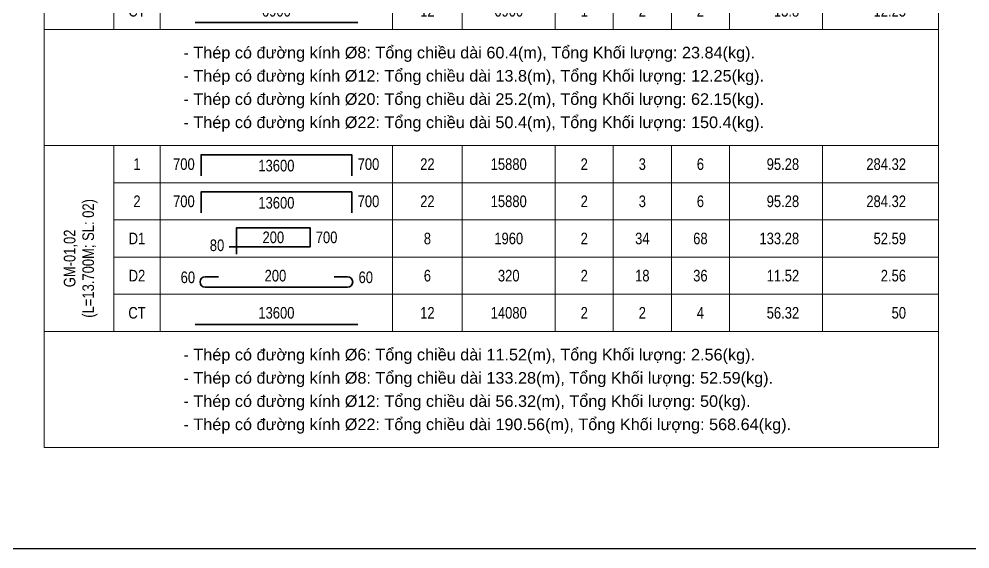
# Model space of a CAD drawing. Extents: x -165145 to 691808, y -202842 to 311040.
# Drawn here: x 367569 to 377801, y 62514 to 68217 of the extents above; entities that cross this region are included whole.
import ezdxf
from ezdxf.enums import TextEntityAlignment as Align

# ---------------------------------------------------------------- set-up
doc = ezdxf.new("R2010")
doc.units = 0
doc.header["$LTSCALE"] = 10
doc.header["$MEASUREMENT"] = 0
doc.layers.get('Defpoints').update_dxf_attribs({"color": 5, "linetype": 'CONTINUOUS'})
for name, color, linetype, lineweight in [('DCE_BaoBeTong', 4, 'CONTINUOUS', 18), ('Dce_text', 7, 'CONTINUOUS', 13), ('DCE_ThepChu', 1, 'CONTINUOUS', 35), ('GE_KC_TEXT', 4, 'CONTINUOUS', 20), ('TEXT', 4, 'CONTINUOUS', 20)]:
    doc.layers.add(name, color=color, linetype=linetype, lineweight=lineweight)
doc.styles.add('Dce_Text', font='arial.ttf', dxfattribs={"width": 0.8})
doc.styles.add('Dce_Text2', font='arial.ttf', dxfattribs={"width": 0.8})

# ---------------------------------------------------------------- blocks, each defined once
blk = doc.blocks.new('TK1')
at = {"layer": 'DCE_BaoBeTong'}
for p, q in [((0, -8), (0, 0)), ((25, -8), (25, 0)), ((75, -8), (75, 0)), ((90, -8), (90, 0)), ((110, -8), (110, 0)), ((122.5, -8), (122.5, 0)), ((135, -8), (135, 0)), ((147.5, -8), (147.5, 0)), ((167.5, -8), (167.5, 0))]:
    blk.add_line(p, q, dxfattribs=at)
for points in [[(15, -8), (25, -8), (75, -8), (90, -8), (122.5, -8), (135, -8), (147.5, -8), (167.5, -8), (192.5, -8), (192.5, 0)], [(15, 0), (15, -8)]]:
    blk.add_lwpolyline(points, dxfattribs=at)
at = {"layer": 'DCE_ThepChu'}
blk.add_lwpolyline([(32.5, -6.5), (67.5, -6.5)], dxfattribs=at)
at = {"layer": 'Dce_text', "color": 2, "style": 'Dce_Text', "width": 0.8, "flags": 4}
for tag, p in [('SH', (20, -4)), ('L', (50, -4)), ('DK', (82.5, -4)), ('sumL', (100, -4)), ('SKC', (116.25, -4)), ('SL', (128.75, -4))]:
    blk.add_attdef(tag, text='', height=2.5, dxfattribs=at).set_placement(p, align=Align.MIDDLE_CENTER)
at = {"layer": 'Dce_text', "color": 2, "style": 'Dce_Text', "width": 0.8}
blk.add_attdef('TSL', text='', height=2.5, dxfattribs=at).set_placement((141.25, -4), align=Align.MIDDLE_CENTER)
at = {"layer": 'Dce_text', "color": 2, "style": 'Dce_Text', "width": 0.8, "flags": 4}
for tag, p in [('Lall', (162.5, -4)), ('KL', (185.5, -4))]:
    blk.add_attdef(tag, text='', height=2.5, dxfattribs=at).set_placement(p, align=Align.MIDDLE_RIGHT)
blk = doc.blocks.new('TenCauKien')
at = {"layer": 'Dce_text', "style": 'Dce_Text', "width": 0.8}
for tag, p in [('TENCAUKIEN', (-2, 0)), ('SOCAUKIEN', (2, 0))]:
    blk.add_attdef(tag, text='', height=2.5, rotation=90, dxfattribs=at).set_placement(p, align=Align.MIDDLE_CENTER)
blk = doc.blocks.new('TK4')
at = {"layer": 'DCE_BaoBeTong'}
for p, q in [((0, -8), (0, 0)), ((25, -8), (25, 0)), ((75, -8), (75, 0)), ((90, -8), (90, 0)), ((110, -8), (110, 0)), ((122.5, -8), (122.5, 0)), ((135, -8), (135, 0)), ((147.5, -8), (147.5, 0)), ((167.5, -8), (167.5, 0))]:
    blk.add_line(p, q, dxfattribs=at)
for points in [[(15, -8), (25, -8), (75, -8), (90, -8), (122.5, -8), (135, -8), (147.5, -8), (167.5, -8), (192.5, -8), (192.5, 0)], [(15, 0), (15, -8)]]:
    blk.add_lwpolyline(points, dxfattribs=at)
at = {"layer": 'DCE_ThepChu'}
blk.add_lwpolyline([(33.78, -6.5), (33.78, -2), (66.22, -2), (66.22, -6.5)], dxfattribs=at)
at = {"layer": 'Dce_text', "color": 2, "style": 'Dce_Text', "width": 0.8, "flags": 4}
for tag, p in [('SH', (20, -4)), ('L2', (50, -4.32)), ('DK', (82.5, -4)), ('sumL', (100, -4)), ('SKC', (116.25, -4)), ('SL', (128.75, -4))]:
    blk.add_attdef(tag, text='', height=2.5, dxfattribs=at).set_placement(p, align=Align.MIDDLE_CENTER)
for tag, p in [('L1', (32.43, -4)), ('Lall', (162.5, -4)), ('KL', (185.5, -4))]:
    blk.add_attdef(tag, text='', height=2.5, dxfattribs=at).set_placement(p, align=Align.MIDDLE_RIGHT)
blk.add_attdef('L3', text='', height=2.5, dxfattribs=at).set_placement((67.48, -4), align=Align.MIDDLE_LEFT)
at = {"layer": 'Dce_text', "color": 2, "style": 'Dce_Text', "width": 0.8}
blk.add_attdef('TSL', text='', height=2.5, dxfattribs=at).set_placement((141.25, -4), align=Align.MIDDLE_CENTER)
blk = doc.blocks.new('TK9')
at = {"layer": 'DCE_BaoBeTong'}
for p, q in [((0, -8), (0, 0)), ((25, -8), (25, 0)), ((75, -8), (75, 0)), ((90, -8), (90, 0)), ((110, -8), (110, 0)), ((122.5, -8), (122.5, 0)), ((135, -8), (135, 0)), ((147.5, -8), (147.5, 0)), ((167.5, -8), (167.5, 0))]:
    blk.add_line(p, q, dxfattribs=at)
for points in [[(15, -8), (25, -8), (75, -8), (90, -8), (122.5, -8), (135, -8), (147.5, -8), (167.5, -8), (192.5, -8), (192.5, 0)], [(15, 0), (15, -8)]]:
    blk.add_lwpolyline(points, dxfattribs=at)
at = {"layer": 'DCE_ThepChu'}
blk.add_lwpolyline([(41.42, -7.37), (41.42, -1.7), (57.26, -1.7), (57.26, -5.81), (39.86, -5.81)], dxfattribs=at)
at = {"layer": 'Dce_text', "color": 2, "style": 'Dce_Text', "width": 0.8, "flags": 4}
for tag, p in [('SH', (20, -4)), ('DK', (82.5, -4)), ('sumL', (100, -4)), ('SKC', (116.25, -4)), ('SL', (128.75, -4))]:
    blk.add_attdef(tag, text='', height=2.5, dxfattribs=at).set_placement(p, align=Align.MIDDLE_CENTER)
at = {"layer": 'Dce_text', "color": 2, "style": 'Dce_Text', "width": 0.8}
for tag, p in [('L1', (49.34, -3.76)), ('TSL', (141.25, -4))]:
    blk.add_attdef(tag, text='', height=2.5, dxfattribs=at).set_placement(p, align=Align.MIDDLE_CENTER)
blk.add_attdef('L2', text='', height=2.5, dxfattribs=at).set_placement((58.47, -3.76), align=Align.MIDDLE_LEFT)
at = {"layer": 'Dce_text', "color": 2, "style": 'Dce_Text', "width": 0.8, "flags": 4}
for tag, p in [('Lall', (162.5, -4)), ('KL', (185.5, -4))]:
    blk.add_attdef(tag, text='', height=2.5, dxfattribs=at).set_placement(p, align=Align.MIDDLE_RIGHT)
at = {"layer": 'Dce_text', "color": 2, "style": 'Dce_Text', "width": 0.8}
blk.add_attdef('M', text='', height=2.5, dxfattribs=at).set_placement((38.78, -5.47), align=Align.MIDDLE_RIGHT)
blk = doc.blocks.new('TK8')
at = {"layer": 'DCE_BaoBeTong'}
for p, q in [((0, -8), (0, 0)), ((25, -8), (25, 0)), ((75, -8), (75, 0)), ((90, -8), (90, 0)), ((110, -8), (110, 0)), ((122.5, -8), (122.5, 0)), ((135, -8), (135, 0)), ((147.5, -8), (147.5, 0)), ((167.5, -8), (167.5, 0))]:
    blk.add_line(p, q, dxfattribs=at)
for points in [[(15, -8), (25, -8), (75, -8), (90, -8), (122.5, -8), (135, -8), (147.5, -8), (167.5, -8), (192.5, -8), (192.5, 0)], [(15, 0), (15, -8)]]:
    blk.add_lwpolyline(points, dxfattribs=at)
at = {"layer": 'DCE_ThepChu'}
blk.add_lwpolyline([(37.54, -4.23), (34.71, -4.23, 1), (34.71, -6.5), (65.29, -6.5, 1), (65.29, -4.23), (62.46, -4.23)], format="xyb", dxfattribs=at)
at = {"layer": 'Dce_text', "color": 2, "style": 'Dce_Text', "width": 0.8, "flags": 4}
for tag, p in [('SH', (20, -4)), ('L', (49.79, -4)), ('DK', (82.5, -4)), ('sumL', (100, -4)), ('SKC', (116.25, -4)), ('SL', (128.75, -4))]:
    blk.add_attdef(tag, text='', height=2.5, dxfattribs=at).set_placement(p, align=Align.MIDDLE_CENTER)
at = {"layer": 'Dce_text', "color": 2, "style": 'Dce_Text', "width": 0.8}
blk.add_attdef('M1', text='', height=2.5, dxfattribs=at).set_placement((32.5, -4.36), align=Align.MIDDLE_RIGHT)
blk.add_attdef('M2', text='', height=2.5, dxfattribs=at).set_placement((67.69, -4.36), align=Align.MIDDLE_LEFT)
blk.add_attdef('TSL', text='', height=2.5, dxfattribs=at).set_placement((141.25, -4), align=Align.MIDDLE_CENTER)
at = {"layer": 'Dce_text', "color": 2, "style": 'Dce_Text', "width": 0.8, "flags": 4}
for tag, p in [('Lall', (162.5, -4)), ('KL', (185.5, -4))]:
    blk.add_attdef(tag, text='', height=2.5, dxfattribs=at).set_placement(p, align=Align.MIDDLE_RIGHT)

msp = doc.modelspace()

# ---------------------------------------------------------------- linework, layer by layer
at = {"layer": 'DCE_BaoBeTong'}
for p, q in [((367837.97972, 68105.51187), (368587.97972, 68105.51187)), ((367837.97972, 68105.51187), (367837.97972, 66855.51187)), ((377462.97972, 68105.51187), (377462.97972, 66855.51187)), ((367837.97972, 66855.51187), (377462.97972, 66855.51187)), ((367837.97972, 64855.51187), (368587.97972, 64855.51187)), ((367837.97972, 64855.51187), (368587.97972, 64855.51187)), ((367837.97972, 64855.51187), (367837.97972, 63605.51187)), ((367837.97972, 64855.51187), (368587.97972, 64855.51187)), ((367837.97972, 64855.51187), (367837.97972, 63605.51187)), ((377462.97972, 64855.51187), (377462.97972, 63605.51187)), ((377462.97972, 64855.51187), (377462.97972, 63605.51187)), ((367837.97972, 63605.51187), (377462.97972, 63605.51187))]:
    msp.add_line(p, q, dxfattribs=at)
at = {"layer": 'Defpoints'}
msp.add_lwpolyline([(356992.12104, 79998.00909), (378009.08979, 79998.00909), (378009.08979, 62514.32784), (356992.12104, 62514.32784)], close=True, dxfattribs=at)

# ---------------------------------------------------------------- block references
at = {"layer": 'GE_KC_TEXT'}
ref = msp.add_blockref('TK1', (367837.97972, 68505.51187), dxfattribs=dict(at, xscale=50, yscale=50, zscale=50))
ref.add_attrib('KL', '12.25', dxfattribs={"layer": 'Dce_text', "color": 2, "height": 125, "style": 'Dce_Text', "width": 0.8}).set_placement((377112.97972, 68305.51187), align=Align.MIDDLE_RIGHT)
ref.add_attrib('Lall', '13.8', dxfattribs={"layer": 'Dce_text', "color": 2, "height": 125, "style": 'Dce_Text', "width": 0.8}).set_placement((375962.97972, 68305.51187), align=Align.MIDDLE_RIGHT)
ref.add_attrib('SKC', '1', dxfattribs={"layer": 'Dce_text', "color": 2, "height": 125, "style": 'Dce_Text', "width": 0.8}).set_placement((373650.47972, 68305.51187), align=Align.MIDDLE_CENTER)
ref.add_attrib('SL', '2', dxfattribs={"layer": 'Dce_text', "color": 2, "height": 125, "style": 'Dce_Text', "width": 0.8}).set_placement((374275.47972, 68305.51187), align=Align.MIDDLE_CENTER)
ref.add_attrib('sumL', '6900', dxfattribs={"layer": 'Dce_text', "color": 2, "height": 125, "style": 'Dce_Text', "width": 0.8}).set_placement((372837.97972, 68305.51187), align=Align.MIDDLE_CENTER)
ref.add_attrib('DK', '12', dxfattribs={"layer": 'Dce_text', "color": 2, "height": 125, "style": 'Dce_Text', "width": 0.8}).set_placement((371962.97972, 68305.51187), align=Align.MIDDLE_CENTER)
ref.add_attrib('L', '6900', dxfattribs={"layer": 'Dce_text', "color": 2, "height": 125, "style": 'Dce_Text', "width": 0.8}).set_placement((370337.97972, 68305.51187), align=Align.MIDDLE_CENTER)
ref.add_attrib('SH', 'CT', dxfattribs={"layer": 'Dce_text', "color": 2, "height": 125, "style": 'Dce_Text', "width": 0.8}).set_placement((368837.97972, 68305.51187), align=Align.MIDDLE_CENTER)
ref.add_attrib('TSL', '2', dxfattribs={"layer": 'Dce_text', "color": 2, "height": 125, "style": 'Dce_Text', "width": 0.8}).set_placement((374900.47972, 68305.51187), align=Align.MIDDLE_CENTER)
ref = msp.add_blockref('TK4', (367837.97972, 66855.51187), dxfattribs=dict(at, xscale=50, yscale=50, zscale=50))
ref.add_attrib('SH', '1', dxfattribs={"layer": 'Dce_text', "color": 2, "height": 125, "style": 'Dce_Text', "width": 0.8}).set_placement((368837.97972, 66655.51187), align=Align.MIDDLE_CENTER)
ref.add_attrib('L2', '13600', dxfattribs={"layer": 'Dce_text', "color": 2, "height": 125, "style": 'Dce_Text', "width": 0.8}).set_placement((370337.97972, 66639.55008), align=Align.MIDDLE_CENTER)
ref.add_attrib('L1', '700', dxfattribs={"layer": 'Dce_text', "color": 2, "height": 125, "style": 'Dce_Text', "width": 0.8}).set_placement((369459.24503, 66655.51187), align=Align.MIDDLE_RIGHT)
ref.add_attrib('L3', '700', dxfattribs={"layer": 'Dce_text', "color": 2, "height": 125, "style": 'Dce_Text', "width": 0.8}).set_placement((371212.21869, 66655.51187), align=Align.MIDDLE_LEFT)
ref.add_attrib('DK', '22', dxfattribs={"layer": 'Dce_text', "color": 2, "height": 125, "style": 'Dce_Text', "width": 0.8}).set_placement((371962.97972, 66655.51187), align=Align.MIDDLE_CENTER)
ref.add_attrib('sumL', '15880', dxfattribs={"layer": 'Dce_text', "color": 2, "height": 125, "style": 'Dce_Text', "width": 0.8}).set_placement((372837.97972, 66655.51187), align=Align.MIDDLE_CENTER)
ref.add_attrib('SL', '3', dxfattribs={"layer": 'Dce_text', "color": 2, "height": 125, "style": 'Dce_Text', "width": 0.8}).set_placement((374275.47972, 66655.51187), align=Align.MIDDLE_CENTER)
ref.add_attrib('SKC', '2', dxfattribs={"layer": 'Dce_text', "color": 2, "height": 125, "style": 'Dce_Text', "width": 0.8}).set_placement((373650.47972, 66655.51187), align=Align.MIDDLE_CENTER)
ref.add_attrib('Lall', '95.28', dxfattribs={"layer": 'Dce_text', "color": 2, "height": 125, "style": 'Dce_Text', "width": 0.8}).set_placement((375962.97972, 66655.51187), align=Align.MIDDLE_RIGHT)
ref.add_attrib('KL', '284.32', dxfattribs={"layer": 'Dce_text', "color": 2, "height": 125, "style": 'Dce_Text', "width": 0.8}).set_placement((377112.97972, 66655.51187), align=Align.MIDDLE_RIGHT)
ref.add_attrib('TSL', '6', dxfattribs={"layer": 'Dce_text', "color": 2, "height": 125, "style": 'Dce_Text', "width": 0.8}).set_placement((374900.47972, 66655.51187), align=Align.MIDDLE_CENTER)
ref = msp.add_blockref('TK4', (367837.97972, 66455.51187), dxfattribs=dict(at, xscale=50, yscale=50, zscale=50))
ref.add_attrib('SH', '2', dxfattribs={"layer": 'Dce_text', "color": 2, "height": 125, "style": 'Dce_Text', "width": 0.8}).set_placement((368837.97972, 66255.51187), align=Align.MIDDLE_CENTER)
ref.add_attrib('L2', '13600', dxfattribs={"layer": 'Dce_text', "color": 2, "height": 125, "style": 'Dce_Text', "width": 0.8}).set_placement((370337.97972, 66239.55008), align=Align.MIDDLE_CENTER)
ref.add_attrib('L1', '700', dxfattribs={"layer": 'Dce_text', "color": 2, "height": 125, "style": 'Dce_Text', "width": 0.8}).set_placement((369459.24503, 66255.51187), align=Align.MIDDLE_RIGHT)
ref.add_attrib('L3', '700', dxfattribs={"layer": 'Dce_text', "color": 2, "height": 125, "style": 'Dce_Text', "width": 0.8}).set_placement((371212.21869, 66255.51187), align=Align.MIDDLE_LEFT)
ref.add_attrib('DK', '22', dxfattribs={"layer": 'Dce_text', "color": 2, "height": 125, "style": 'Dce_Text', "width": 0.8}).set_placement((371962.97972, 66255.51187), align=Align.MIDDLE_CENTER)
ref.add_attrib('sumL', '15880', dxfattribs={"layer": 'Dce_text', "color": 2, "height": 125, "style": 'Dce_Text', "width": 0.8}).set_placement((372837.97972, 66255.51187), align=Align.MIDDLE_CENTER)
ref.add_attrib('SL', '3', dxfattribs={"layer": 'Dce_text', "color": 2, "height": 125, "style": 'Dce_Text', "width": 0.8}).set_placement((374275.47972, 66255.51187), align=Align.MIDDLE_CENTER)
ref.add_attrib('SKC', '2', dxfattribs={"layer": 'Dce_text', "color": 2, "height": 125, "style": 'Dce_Text', "width": 0.8}).set_placement((373650.47972, 66255.51187), align=Align.MIDDLE_CENTER)
ref.add_attrib('Lall', '95.28', dxfattribs={"layer": 'Dce_text', "color": 2, "height": 125, "style": 'Dce_Text', "width": 0.8}).set_placement((375962.97972, 66255.51187), align=Align.MIDDLE_RIGHT)
ref.add_attrib('KL', '284.32', dxfattribs={"layer": 'Dce_text', "color": 2, "height": 125, "style": 'Dce_Text', "width": 0.8}).set_placement((377112.97972, 66255.51187), align=Align.MIDDLE_RIGHT)
ref.add_attrib('TSL', '6', dxfattribs={"layer": 'Dce_text', "color": 2, "height": 125, "style": 'Dce_Text', "width": 0.8}).set_placement((374900.47972, 66255.51187), align=Align.MIDDLE_CENTER)
ref = msp.add_blockref('TK9', (367837.97972, 66055.51187), dxfattribs=dict(at, xscale=50, yscale=50, zscale=50))
ref.add_attrib('L2', '700', dxfattribs={"layer": 'Dce_text', "color": 2, "height": 125, "style": 'Dce_Text', "width": 0.8}).set_placement((370761.50819, 65867.69394), align=Align.MIDDLE_LEFT)
ref.add_attrib('L1', '200', dxfattribs={"layer": 'Dce_text', "color": 2, "height": 125, "style": 'Dce_Text', "width": 0.8}).set_placement((370305.04184, 65867.69394), align=Align.MIDDLE_CENTER)
ref.add_attrib('M', '80', dxfattribs={"layer": 'Dce_text', "color": 2, "height": 125, "style": 'Dce_Text', "width": 0.8}).set_placement((369776.91873, 65782.1326), align=Align.MIDDLE_RIGHT)
ref.add_attrib('SH', 'D1', dxfattribs={"layer": 'Dce_text', "color": 2, "height": 125, "style": 'Dce_Text', "width": 0.8}).set_placement((368837.97972, 65855.51187), align=Align.MIDDLE_CENTER)
ref.add_attrib('DK', '8', dxfattribs={"layer": 'Dce_text', "color": 2, "height": 125, "style": 'Dce_Text', "width": 0.8}).set_placement((371962.97972, 65855.51187), align=Align.MIDDLE_CENTER)
ref.add_attrib('sumL', '1960', dxfattribs={"layer": 'Dce_text', "color": 2, "height": 125, "style": 'Dce_Text', "width": 0.8}).set_placement((372837.97972, 65855.51187), align=Align.MIDDLE_CENTER)
ref.add_attrib('SL', '34', dxfattribs={"layer": 'Dce_text', "color": 2, "height": 125, "style": 'Dce_Text', "width": 0.8}).set_placement((374275.47972, 65855.51187), align=Align.MIDDLE_CENTER)
ref.add_attrib('SKC', '2', dxfattribs={"layer": 'Dce_text', "color": 2, "height": 125, "style": 'Dce_Text', "width": 0.8}).set_placement((373650.47972, 65855.51187), align=Align.MIDDLE_CENTER)
ref.add_attrib('Lall', '133.28', dxfattribs={"layer": 'Dce_text', "color": 2, "height": 125, "style": 'Dce_Text', "width": 0.8}).set_placement((375962.97972, 65855.51187), align=Align.MIDDLE_RIGHT)
ref.add_attrib('KL', '52.59', dxfattribs={"layer": 'Dce_text', "color": 2, "height": 125, "style": 'Dce_Text', "width": 0.8}).set_placement((377112.97972, 65855.51187), align=Align.MIDDLE_RIGHT)
ref.add_attrib('TSL', '68', dxfattribs={"layer": 'Dce_text', "color": 2, "height": 125, "style": 'Dce_Text', "width": 0.8}).set_placement((374900.47972, 65855.51187), align=Align.MIDDLE_CENTER)
ref = msp.add_blockref('TK8', (367837.97972, 65655.51187), dxfattribs=dict(at, xscale=50, yscale=50, zscale=50))
ref.add_attrib('M2', '60', dxfattribs={"layer": 'Dce_text', "color": 2, "height": 125, "style": 'Dce_Text', "width": 0.8}).set_placement((371222.26621, 65437.69823), align=Align.MIDDLE_LEFT)
ref.add_attrib('M1', '60', dxfattribs={"layer": 'Dce_text', "color": 2, "height": 125, "style": 'Dce_Text', "width": 0.8}).set_placement((369463.0795, 65437.69823), align=Align.MIDDLE_RIGHT)
ref.add_attrib('KL', '2.56', dxfattribs={"layer": 'Dce_text', "color": 2, "height": 125, "style": 'Dce_Text', "width": 0.8}).set_placement((377112.97972, 65455.51187), align=Align.MIDDLE_RIGHT)
ref.add_attrib('Lall', '11.52', dxfattribs={"layer": 'Dce_text', "color": 2, "height": 125, "style": 'Dce_Text', "width": 0.8}).set_placement((375962.97972, 65455.51187), align=Align.MIDDLE_RIGHT)
ref.add_attrib('SKC', '2', dxfattribs={"layer": 'Dce_text', "color": 2, "height": 125, "style": 'Dce_Text', "width": 0.8}).set_placement((373650.47972, 65455.51187), align=Align.MIDDLE_CENTER)
ref.add_attrib('SL', '18', dxfattribs={"layer": 'Dce_text', "color": 2, "height": 125, "style": 'Dce_Text', "width": 0.8}).set_placement((374275.47972, 65455.51187), align=Align.MIDDLE_CENTER)
ref.add_attrib('sumL', '320', dxfattribs={"layer": 'Dce_text', "color": 2, "height": 125, "style": 'Dce_Text', "width": 0.8}).set_placement((372837.97972, 65455.51187), align=Align.MIDDLE_CENTER)
ref.add_attrib('DK', '6', dxfattribs={"layer": 'Dce_text', "color": 2, "height": 125, "style": 'Dce_Text', "width": 0.8}).set_placement((371962.97972, 65455.51187), align=Align.MIDDLE_CENTER)
ref.add_attrib('L', '200', dxfattribs={"layer": 'Dce_text', "color": 2, "height": 125, "style": 'Dce_Text', "width": 0.8}).set_placement((370327.60215, 65455.51187), align=Align.MIDDLE_CENTER)
ref.add_attrib('SH', 'D2', dxfattribs={"layer": 'Dce_text', "color": 2, "height": 125, "style": 'Dce_Text', "width": 0.8}).set_placement((368837.97972, 65455.51187), align=Align.MIDDLE_CENTER)
ref.add_attrib('TSL', '36', dxfattribs={"layer": 'Dce_text', "color": 2, "height": 125, "style": 'Dce_Text', "width": 0.8}).set_placement((374900.47972, 65455.51187), align=Align.MIDDLE_CENTER)
ref = msp.add_blockref('TK1', (367837.97972, 65255.51187), dxfattribs=dict(at, xscale=50, yscale=50, zscale=50))
ref.add_attrib('KL', '50', dxfattribs={"layer": 'Dce_text', "color": 2, "height": 125, "style": 'Dce_Text', "width": 0.8}).set_placement((377112.97972, 65055.51187), align=Align.MIDDLE_RIGHT)
ref.add_attrib('Lall', '56.32', dxfattribs={"layer": 'Dce_text', "color": 2, "height": 125, "style": 'Dce_Text', "width": 0.8}).set_placement((375962.97972, 65055.51187), align=Align.MIDDLE_RIGHT)
ref.add_attrib('SKC', '2', dxfattribs={"layer": 'Dce_text', "color": 2, "height": 125, "style": 'Dce_Text', "width": 0.8}).set_placement((373650.47972, 65055.51187), align=Align.MIDDLE_CENTER)
ref.add_attrib('SL', '2', dxfattribs={"layer": 'Dce_text', "color": 2, "height": 125, "style": 'Dce_Text', "width": 0.8}).set_placement((374275.47972, 65055.51187), align=Align.MIDDLE_CENTER)
ref.add_attrib('sumL', '14080', dxfattribs={"layer": 'Dce_text', "color": 2, "height": 125, "style": 'Dce_Text', "width": 0.8}).set_placement((372837.97972, 65055.51187), align=Align.MIDDLE_CENTER)
ref.add_attrib('DK', '12', dxfattribs={"layer": 'Dce_text', "color": 2, "height": 125, "style": 'Dce_Text', "width": 0.8}).set_placement((371962.97972, 65055.51187), align=Align.MIDDLE_CENTER)
ref.add_attrib('L', '13600', dxfattribs={"layer": 'Dce_text', "color": 2, "height": 125, "style": 'Dce_Text', "width": 0.8}).set_placement((370337.97972, 65055.51187), align=Align.MIDDLE_CENTER)
ref.add_attrib('SH', 'CT', dxfattribs={"layer": 'Dce_text', "color": 2, "height": 125, "style": 'Dce_Text', "width": 0.8}).set_placement((368837.97972, 65055.51187), align=Align.MIDDLE_CENTER)
ref.add_attrib('TSL', '4', dxfattribs={"layer": 'Dce_text', "color": 2, "height": 125, "style": 'Dce_Text', "width": 0.8}).set_placement((374900.47972, 65055.51187), align=Align.MIDDLE_CENTER)
at = {"layer": 'TEXT', "xscale": 50, "yscale": 50, "zscale": 50}
msp.add_blockref('TenCauKien', (368212.97972, 65641.05917), dxfattribs=at).add_auto_attribs({'SOCAUKIEN': '(L=13.700M; SL: 02)', 'TENCAUKIEN': 'GM-01,02'})

# ---------------------------------------------------------------- texts
at = {"layer": 'Dce_text', "style": 'Dce_Text2'}
for s, p in [('- Thép có đường kính Ø8: Tổng chiều dài 60.4(m), Tổng Khối lượng: 23.84(kg).', (369337.97972, 67855.51187)), ('- Thép có đường kính Ø12: Tổng chiều dài 13.8(m), Tổng Khối lượng: 12.25(kg).', (369337.97972, 67605.51187)), ('- Thép có đường kính Ø20: Tổng chiều dài 25.2(m), Tổng Khối lượng: 62.15(kg).', (369337.97972, 67355.51187)), ('- Thép có đường kính Ø22: Tổng chiều dài 50.4(m), Tổng Khối lượng: 150.4(kg).', (369337.97972, 67105.51187)), ('- Thép có đường kính Ø6: Tổng chiều dài 11.52(m), Tổng Khối lượng: 2.56(kg).', (369337.97972, 64605.51187)), ('- Thép có đường kính Ø8: Tổng chiều dài 133.28(m), Tổng Khối lượng: 52.59(kg).', (369337.97972, 64355.51187)), ('- Thép có đường kính Ø12: Tổng chiều dài 56.32(m), Tổng Khối lượng: 50(kg).', (369337.97972, 64105.51187)), ('- Thép có đường kính Ø22: Tổng chiều dài 190.56(m), Tổng Khối lượng: 568.64(kg).', (369337.97972, 63855.51187))]:
    msp.add_text(s, height=125, dxfattribs=at).set_placement(p, align=Align.MIDDLE_LEFT)

doc.saveas('drawing.dxf')
